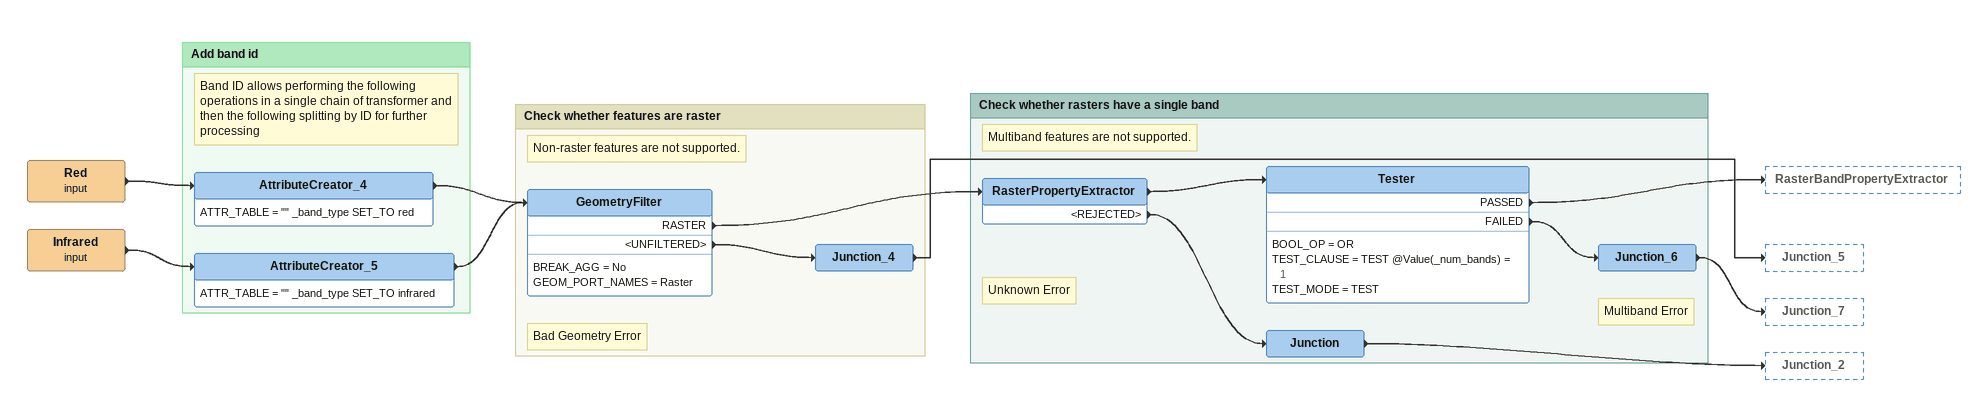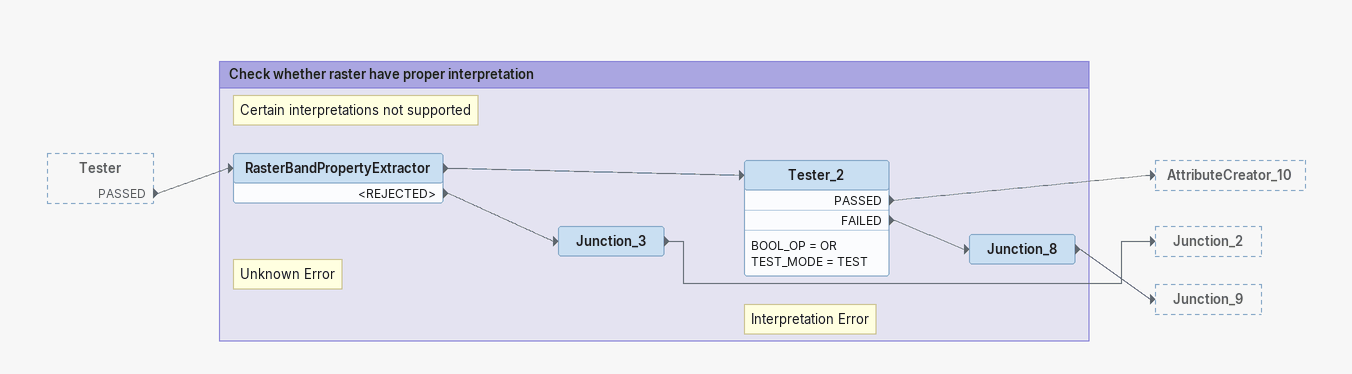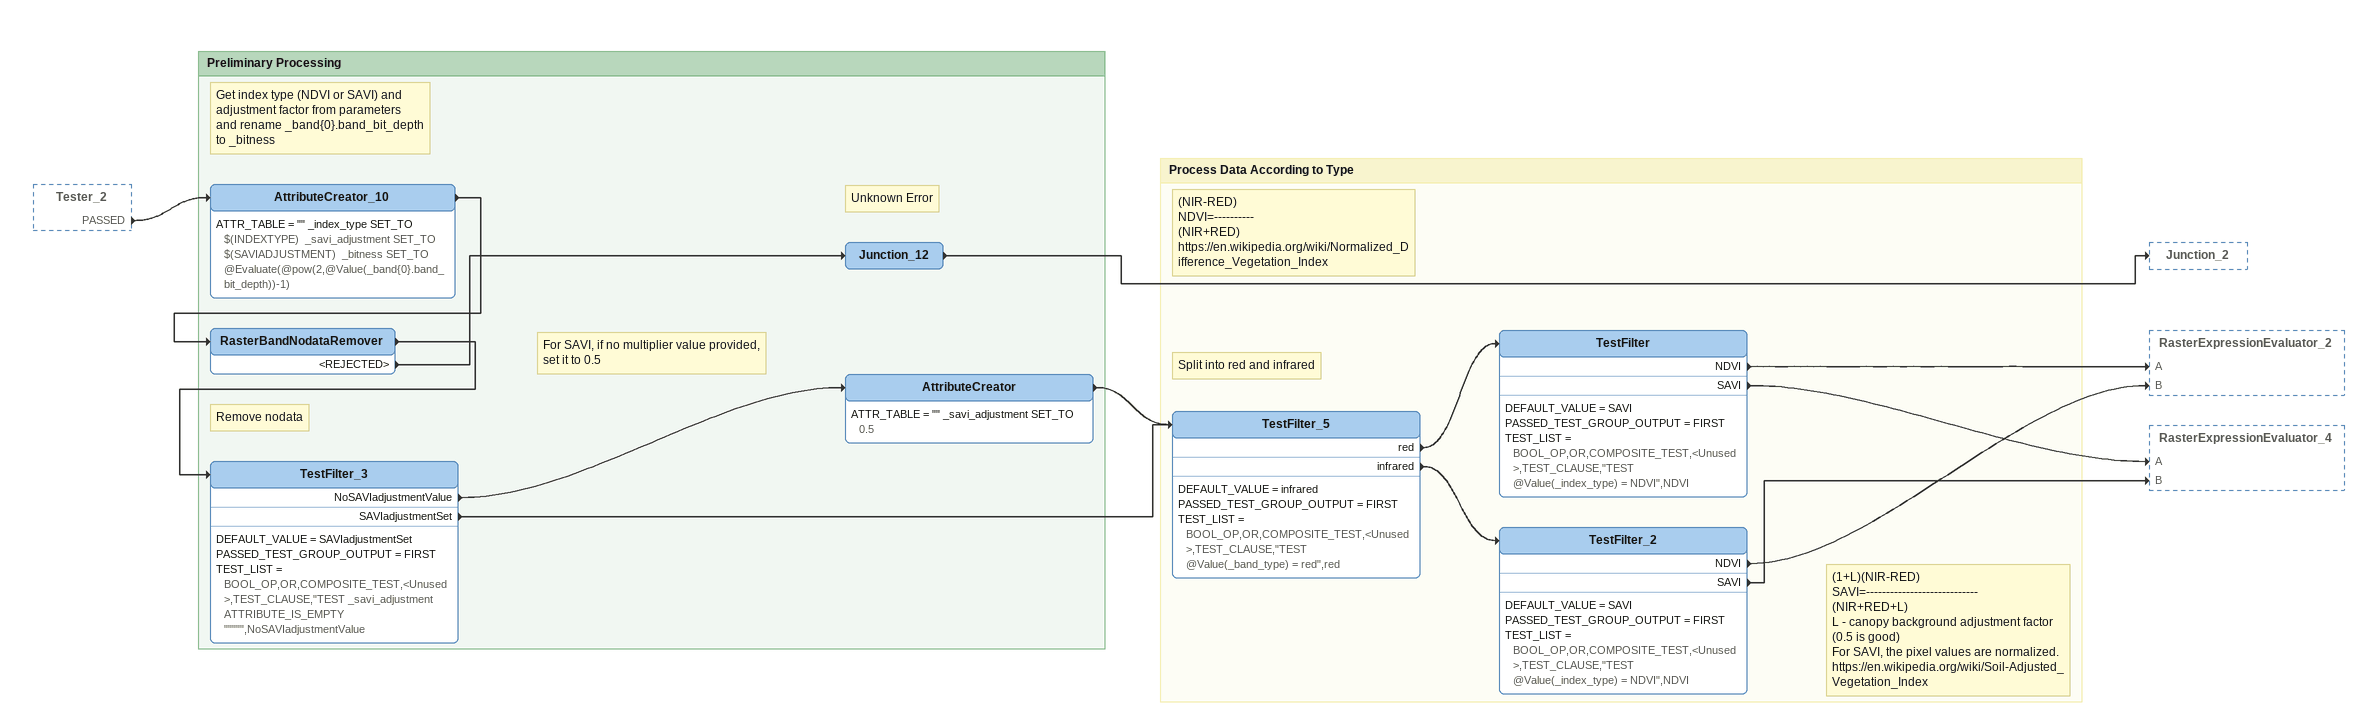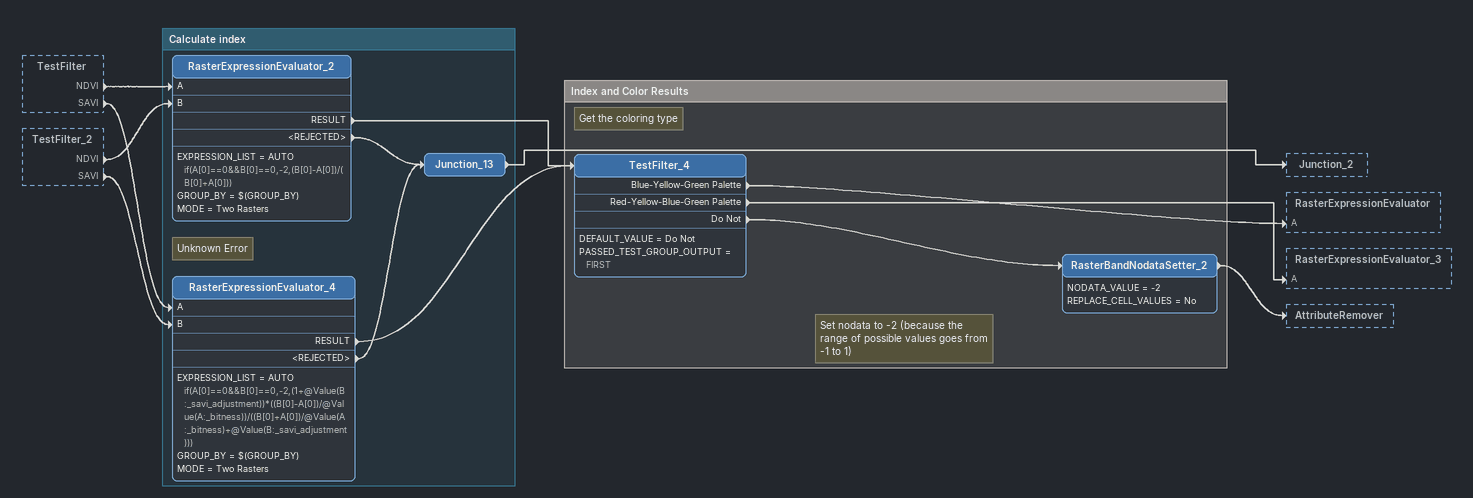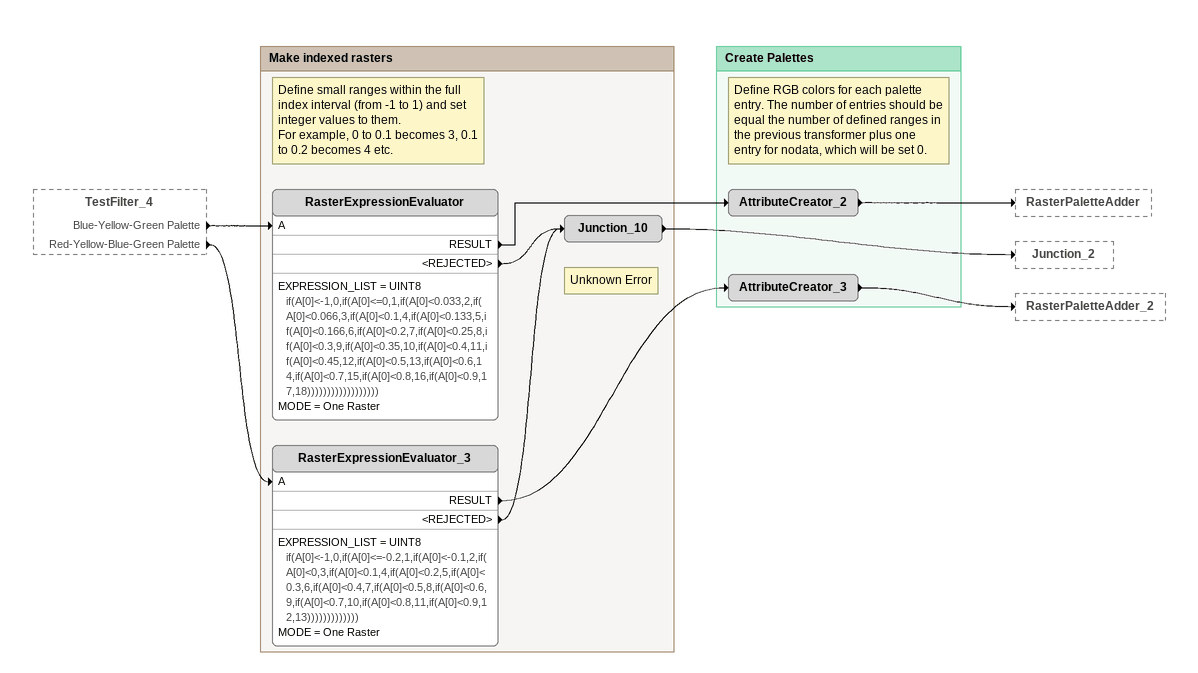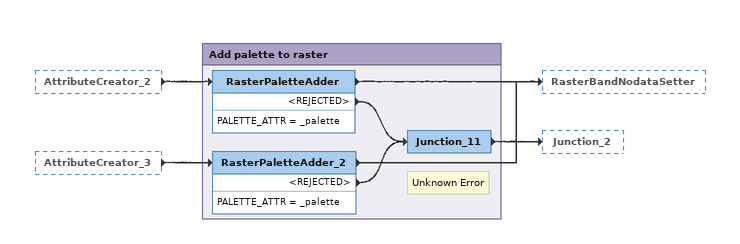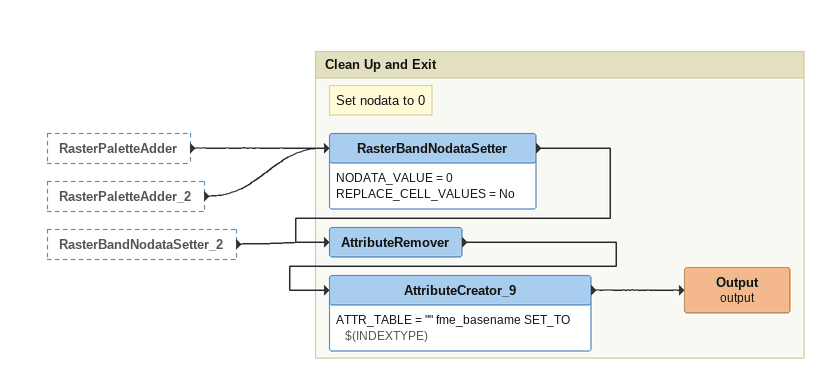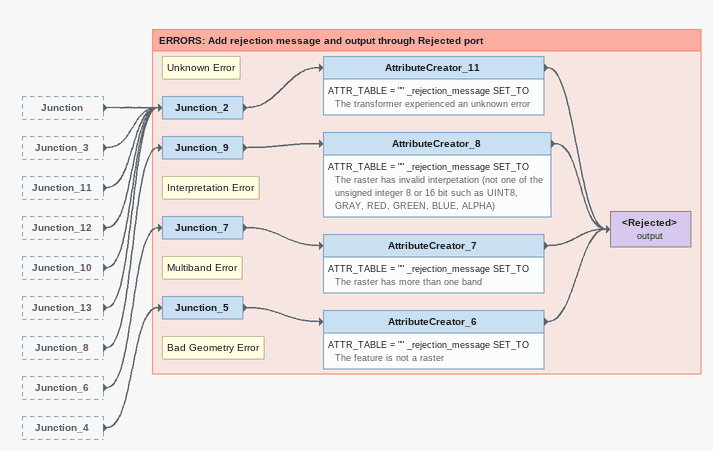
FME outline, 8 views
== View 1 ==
Red (input)
    -> AttributeCreator_4
Infrared (input)
    -> AttributeCreator_5

Bookmark: Add band id
Note: Band ID allows performing the following operations in a single chain of transformer and then the following splitting by ID for further processing
AttributeCreator_4
    ATTR_TABLE = "" _band_type SET_TO red
    -> GeometryFilter
AttributeCreator_5
    ATTR_TABLE = "" _band_type SET_TO infrared
    -> GeometryFilter

Bookmark: Check whether features are raster
Note: Non-raster features are not supported.
GeometryFilter
    BREAK_AGG = No
    GEOM_PORT_NAMES = Raster
    RASTER -> RasterPropertyExtractor
    <UNFILTERED> -> Junction_4
Note: Bad Geometry Error
Junction_4
    -> Junction_5

Bookmark: Check whether rasters have a single band
Note: Multiband features are not supported.
RasterPropertyExtractor
    -> Tester
    <REJECTED> -> Junction
Tester
    BOOL_OP = OR
    TEST_CLAUSE = TEST @Value(_num_bands) = 1
    TEST_MODE = TEST
    PASSED -> RasterBandPropertyExtractor
    FAILED -> Junction_6
Note: Multiband Error
Junction_6
    -> Junction_7
Note: Unknown Error
Junction
    -> Junction_2

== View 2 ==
Tester [outside]
    PASSED -> RasterBandPropertyExtractor

Bookmark: Check whether raster have proper interpretation
Note: Certain interpretations not supported
RasterBandPropertyExtractor
    -> Tester_2
    <REJECTED> -> Junction_3
Tester_2
    BOOL_OP = OR
    TEST_MODE = TEST
    PASSED -> AttributeCreator_10
    FAILED -> Junction_8
Note: Interpretation Error
Junction_8
    -> Junction_9
Note: Unknown Error
Junction_3
    -> Junction_2

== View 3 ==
Tester_2 [outside]
    PASSED -> AttributeCreator_10

Bookmark: Preliminary Processing
Note: Get index type (NDVI or SAVI) and / adjustment factor from parameters / and rename _band{0}.band_bit_depth / to _bitness
AttributeCreator_10
    ATTR_TABLE = "" _index_type SET_TO $(INDEXTYPE)  _savi_adjustment SET_TO $(SAVIADJUSTMENT)  _bitness SET_TO @Evaluate(@pow(2,@Value(_band{0}.band_bit_depth))-1)
    -> RasterBandNodataRemover
Note: Remove nodata
RasterBandNodataRemover
    -> TestFilter_3
    <REJECTED> -> Junction_12
Note: Unknown Error
Junction_12
    -> Junction_2
Note: For SAVI, if no multiplier value provided, set it to 0.5
TestFilter_3
    DEFAULT_VALUE = SAVIadjustmentSet
    PASSED_TEST_GROUP_OUTPUT = FIRST
    TEST_LIST = BOOL_OP,OR,COMPOSITE_TEST,<Unused>,TEST_CLAUSE,"TEST _savi_adjustment ATTRIBUTE_IS_EMPTY """"",NoSAVIadjustmentValue
    NoSAVIadjustmentValue -> AttributeCreator
    SAVIadjustmentSet -> TestFilter_5
AttributeCreator
    ATTR_TABLE = "" _savi_adjustment SET_TO 0.5
    -> TestFilter_5

Bookmark: Process Data According to Type
Note: Split into red and infrared
TestFilter_5
    DEFAULT_VALUE = infrared
    PASSED_TEST_GROUP_OUTPUT = FIRST
    TEST_LIST = BOOL_OP,OR,COMPOSITE_TEST,<Unused>,TEST_CLAUSE,"TEST @Value(_band_type) = red",red
    red -> TestFilter
    infrared -> TestFilter_2
Note: (NIR-RED) / NDVI=---------- / (NIR+RED) / https://en.wikipedia.org/wiki/Normalized_Difference_Vegetation_Index
TestFilter
    DEFAULT_VALUE = SAVI
    PASSED_TEST_GROUP_OUTPUT = FIRST
    TEST_LIST = BOOL_OP,OR,COMPOSITE_TEST,<Unused>,TEST_CLAUSE,"TEST @Value(_index_type) = NDVI",NDVI
    NDVI -> RasterExpressionEvaluator_2 [A]
    SAVI -> RasterExpressionEvaluator_4 [A]
Note: (1+L)(NIR-RED) / SAVI=---------------------------- / (NIR+RED+L) / L - canopy background adjustment factor (0.5 is good) / For SAVI, the pixel values are normalized. / https://en.wikipedia.org/wiki/Soil-Adjusted_Vegetation_Index
TestFilter_2
    DEFAULT_VALUE = SAVI
    PASSED_TEST_GROUP_OUTPUT = FIRST
    TEST_LIST = BOOL_OP,OR,COMPOSITE_TEST,<Unused>,TEST_CLAUSE,"TEST @Value(_index_type) = NDVI",NDVI
    NDVI -> RasterExpressionEvaluator_2 [B]
    SAVI -> RasterExpressionEvaluator_4 [B]

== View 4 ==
TestFilter [outside]
    NDVI -> RasterExpressionEvaluator_2 [A]
    SAVI -> RasterExpressionEvaluator_4 [A]
TestFilter_2 [outside]
    NDVI -> RasterExpressionEvaluator_2 [B]
    SAVI -> RasterExpressionEvaluator_4 [B]

Bookmark: Calculate index
RasterExpressionEvaluator_2
    EXPRESSION_LIST = AUTO if(A[0]==0&&B[0]==0,-2,(B[0]-A[0])/(B[0]+A[0]))
    GROUP_BY = $(GROUP_BY)
    MODE = Two Rasters
    RESULT -> TestFilter_4
    <REJECTED> -> Junction_13
RasterExpressionEvaluator_4
    EXPRESSION_LIST = AUTO if(A[0]==0&&B[0]==0,-2,(1+@Value(B:_savi_adjustment))*((B[0]-A[0])/@Value(A:_bitness))/((B[0]+A[0])/@Value(A:_bitness)+@Value(B:_savi_adjustment)))
    GROUP_BY = $(GROUP_BY)
    MODE = Two Rasters
    RESULT -> TestFilter_4
    <REJECTED> -> Junction_13
Note: Unknown Error
Junction_13
    -> Junction_2

Bookmark: Index and Color Results
Note: Get the coloring type
TestFilter_4
    DEFAULT_VALUE = Do Not
    PASSED_TEST_GROUP_OUTPUT = FIRST
    Blue-Yellow-Green Palette -> RasterExpressionEvaluator [A]
    Red-Yellow-Blue-Green Palette -> RasterExpressionEvaluator_3 [A]
    Do Not -> RasterBandNodataSetter_2
Note: Set nodata to -2 (because the range of possible values goes from -1 to 1)
RasterBandNodataSetter_2
    NODATA_VALUE = -2
    REPLACE_CELL_VALUES = No
    -> AttributeRemover

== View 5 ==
TestFilter_4 [outside]
    Blue-Yellow-Green Palette -> RasterExpressionEvaluator [A]
    Red-Yellow-Blue-Green Palette -> RasterExpressionEvaluator_3 [A]

Bookmark: Make indexed rasters
Note: Define small ranges within the full index interval (from -1 to 1) and set integer values to them. / For example, 0 to 0.1 becomes 3, 0.1 to 0.2 becomes 4 etc.
RasterExpressionEvaluator
    EXPRESSION_LIST = UINT8 if(A[0]<-1,0,if(A[0]<=0,1,if(A[0]<0.033,2,if(A[0]<0.066,3,if(A[0]<0.1,4,if(A[0]<0.133,5,if(A[0]<0.166,6,if(A[0]<0.2,7,if(A[0]<0.25,8,if(A[0]<0.3,9,if(A[0]<0.35,10,if(A[0]<0.4,11,if(A[0]<0.45,12,if(A[0]<0.5,13,if(A[0]<0.6,14,if(A[0]<0.7,15,if(A[0]<0.8,16,if(A[0]<0.9,17,18))))))))))))))))))
    MODE = One Raster
    RESULT -> AttributeCreator_2
    <REJECTED> -> Junction_10
RasterExpressionEvaluator_3
    EXPRESSION_LIST = UINT8 if(A[0]<-1,0,if(A[0]<=-0.2,1,if(A[0]<-0.1,2,if(A[0]<0,3,if(A[0]<0.1,4,if(A[0]<0.2,5,if(A[0]<0.3,6,if(A[0]<0.4,7,if(A[0]<0.5,8,if(A[0]<0.6,9,if(A[0]<0.7,10,if(A[0]<0.8,11,if(A[0]<0.9,12,13)))))))))))))
    MODE = One Raster
    RESULT -> AttributeCreator_3
    <REJECTED> -> Junction_10
Note: Unknown Error
Junction_10
    -> Junction_2

Bookmark: Create Palettes
Note: Define RGB colors for each palette entry. The number of entries should be equal the number of defined ranges in the previous transformer plus one entry for nodata, which will be set 0.
AttributeCreator_2
    -> RasterPaletteAdder
AttributeCreator_3
    -> RasterPaletteAdder_2

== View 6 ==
AttributeCreator_2 [outside]
    -> RasterPaletteAdder
AttributeCreator_3 [outside]
    -> RasterPaletteAdder_2

Bookmark: Add palette to raster
RasterPaletteAdder
    PALETTE_ATTR = _palette
    -> RasterBandNodataSetter
    <REJECTED> -> Junction_11
RasterPaletteAdder_2
    PALETTE_ATTR = _palette
    -> RasterBandNodataSetter
    <REJECTED> -> Junction_11
Note: Unknown Error
Junction_11
    -> Junction_2

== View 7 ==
RasterPaletteAdder [outside]
    -> RasterBandNodataSetter
RasterPaletteAdder_2 [outside]
    -> RasterBandNodataSetter
RasterBandNodataSetter_2 [outside]
    -> AttributeRemover

Bookmark: Clean Up and Exit
Note: Set nodata to 0
RasterBandNodataSetter
    NODATA_VALUE = 0
    REPLACE_CELL_VALUES = No
    -> AttributeRemover
AttributeRemover
    -> AttributeCreator_9
AttributeCreator_9
    ATTR_TABLE = "" fme_basename SET_TO $(INDEXTYPE)
    -> Output (output)
Output (output)

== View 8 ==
Junction [outside]
    -> Junction_2
Junction_3 [outside]
    -> Junction_2
Junction_11 [outside]
    -> Junction_2
Junction_12 [outside]
    -> Junction_2
Junction_10 [outside]
    -> Junction_2
Junction_13 [outside]
    -> Junction_2
Junction_8 [outside]
    -> Junction_9
Junction_6 [outside]
    -> Junction_7
Junction_4 [outside]
    -> Junction_5

Bookmark: ERRORS: Add rejection message and output through Rejected port
Note: Interpretation Error
Junction_9
    -> AttributeCreator_8
AttributeCreator_8
    ATTR_TABLE = "" _rejection_message SET_TO The raster has invalid interpetation (not one of the unsigned integer 8 or 16 bit such as UINT8, GRAY, RED, GREEN, BLUE, ALPHA)
    -> <Rejected> (output)
Note: Multiband Error
Junction_7
    -> AttributeCreator_7
AttributeCreator_7
    ATTR_TABLE = "" _rejection_message SET_TO The raster has more than one band
    -> <Rejected> (output)
Note: Unknown Error
Junction_2
    -> AttributeCreator_11
AttributeCreator_11
    ATTR_TABLE = "" _rejection_message SET_TO The transformer experienced an unknown error
    -> <Rejected> (output)
Note: Bad Geometry Error
Junction_5
    -> AttributeCreator_6
AttributeCreator_6
    ATTR_TABLE = "" _rejection_message SET_TO The feature is not a raster
    -> <Rejected> (output)
<Rejected> (output)
